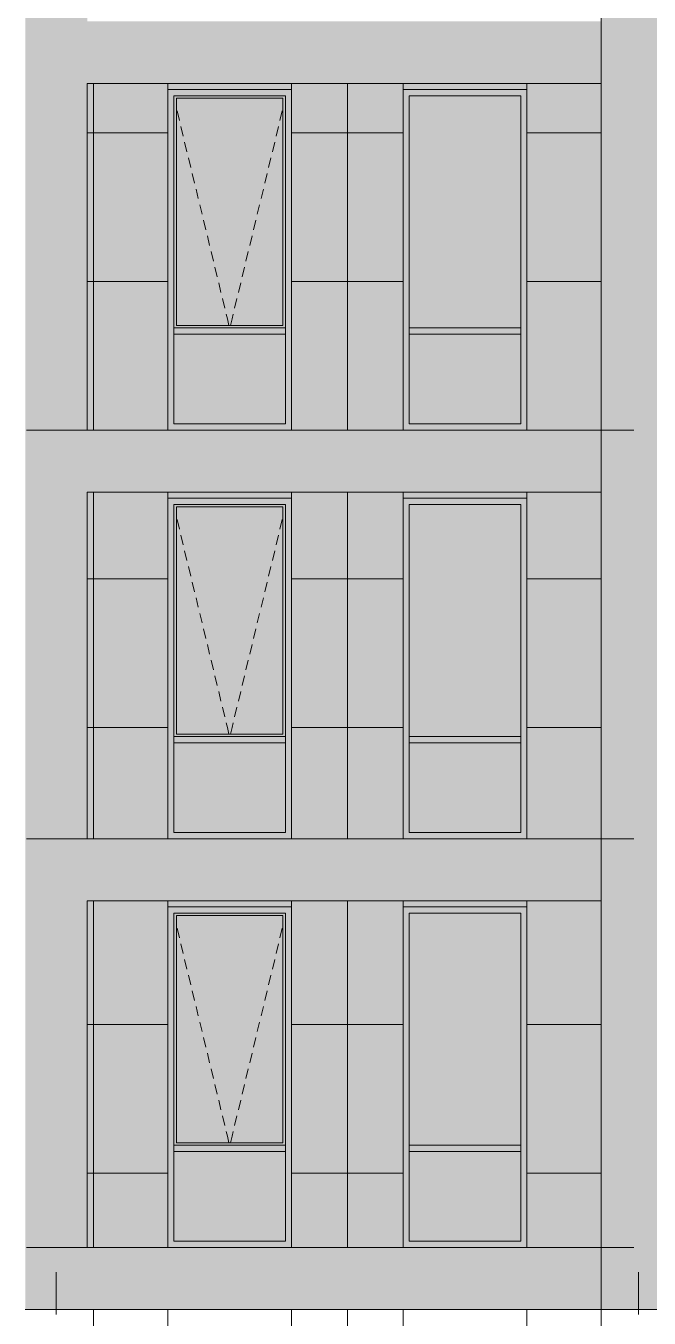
# Model space of a CAD drawing. Header units: millimetres. Extents: x 1499747 to 4341325, y -28481 to 441852.
# Drawn here: x 4146317 to 4151350, y 373458 to 383893 of the extents above; entities that cross this region are included whole.
import ezdxf

# ---------------------------------------------------------------- set-up
doc = ezdxf.new("R2010")
doc.units = ezdxf.units.MM
doc.header["$MEASUREMENT"] = 0
doc.layers.add('Чертеж и Рисунок', color=7, linetype='Continuous')

msp = doc.modelspace()

# ---------------------------------------------------------------- hatches: boundary and pattern name
at = {"layer": 'Чертеж и Рисунок', "linetype": 'Continuous', "lineweight": 0, "true_color": 0xffffff}
for points in [[(4150962.7, 399933), (4150962.7, 373528.4), (4151462.7, 373528.4), (4151462.7, 399933)], [(4146312.8, 373528.4), (4146812.8, 373528.4), (4146812.8, 393328.4), (4146312.8, 393328.4)], [(4146812.8, 383428.4), (4150962.7, 383428.4), (4150962.7, 383928.4), (4146812.8, 383928.4)], [(4150962.7, 383428.4), (4146812.8, 383428.4), (4146812.8, 380628.4), (4147462.8, 380628.4), (4147462.8, 383378.4), (4148462.8, 383378.4), (4148462.8, 380628.4), (4149362.7, 380628.4), (4149362.7, 383378.4), (4150362.7, 383378.4), (4150362.7, 380628.4), (4150962.7, 380628.4)], [(4146812.8, 380128.4), (4150962.7, 380128.4), (4150962.7, 380628.4), (4146812.8, 380628.4)], [(4146812.8, 377328.4), (4147462.8, 377328.4), (4147462.8, 380078.4), (4148462.8, 380078.4), (4148462.8, 377328.4), (4149362.7, 377328.4), (4149362.7, 380078.4), (4150362.7, 380078.4), (4150362.7, 377328.4), (4150962.7, 377328.4), (4150962.7, 380128.4), (4146812.8, 380128.4)], [(4146812.8, 377328.4), (4146812.8, 376828.4), (4150962.7, 376828.4), (4150962.7, 377328.4)], [(4146812.8, 374028.4), (4147462.8, 374028.4), (4147462.8, 376778.4), (4148462.8, 376778.4), (4148462.8, 374028.4), (4149362.7, 374028.4), (4149362.7, 376778.4), (4150362.7, 376778.4), (4150362.7, 374028.4), (4150962.7, 374028.4), (4150962.7, 376828.4), (4146812.8, 376828.4)], [(4146812.8, 373528.4), (4150962.7, 373528.4), (4150962.7, 374028.4), (4146812.8, 374028.4)]]:
    msp.add_hatch(color=7, dxfattribs=at).paths.add_polyline_path(points)
at = {"layer": 'Чертеж и Рисунок', "linetype": 'Continuous', "lineweight": 0, "true_color": 0x2e2e2e}
for points in [[(4147462.8, 383028.4), (4147512.8, 383028.4), (4147512.8, 383328.4), (4147462.8, 383378.4)], [(4147962.8, 383378.4), (4147462.8, 383378.4), (4147512.8, 383328.4), (4147962.8, 383328.4)], [(4147962.8, 383378.4), (4147962.8, 383328.4), (4148412.8, 383328.4), (4148462.8, 383378.4)], [(4148462.8, 383028.4), (4148462.8, 383378.4), (4148412.8, 383328.4), (4148412.8, 383028.4)], [(4149362.7, 383028.4), (4149412.7, 383028.4), (4149412.7, 383328.4), (4149362.7, 383378.4)], [(4149862.7, 383378.4), (4149362.7, 383378.4), (4149412.7, 383328.4), (4149862.7, 383328.4)], [(4149862.7, 383378.4), (4149862.7, 383328.4), (4150312.7, 383328.4), (4150362.7, 383378.4)], [(4150362.7, 383028.4), (4150362.7, 383378.4), (4150312.7, 383328.4), (4150312.7, 383028.4)], [(4147462.8, 381628.4), (4147512.8, 381628.4), (4147512.8, 383028.4), (4147462.8, 383028.4)], [(4148462.8, 381628.4), (4148462.8, 383028.4), (4148412.8, 383028.4), (4148412.8, 381628.4)], [(4149362.7, 381628.4), (4149412.7, 381628.4), (4149412.7, 383028.4), (4149362.7, 383028.4)], [(4150362.7, 381628.4), (4150362.7, 383028.4), (4150312.7, 383028.4), (4150312.7, 381628.4)], [(4147462.8, 381428.4), (4147512.8, 381428.4), (4147512.8, 381628.4), (4147462.8, 381628.4)], [(4148462.8, 381428.4), (4148462.8, 381628.4), (4148412.8, 381628.4), (4148412.8, 381428.4)], [(4149362.7, 381428.4), (4149412.7, 381428.4), (4149412.7, 381628.4), (4149362.7, 381628.4)], [(4150362.7, 381428.4), (4150362.7, 381628.4), (4150312.7, 381628.4), (4150312.7, 381428.4)], [(4147462.8, 381428.4), (4147462.8, 380628.4), (4147512.8, 380678.4), (4147512.8, 381428.4)], [(4147512.8, 381453.4), (4147512.8, 381403.4), (4147962.8, 381403.4), (4147962.8, 381453.4)], [(4147962.8, 381453.4), (4147962.8, 381403.4), (4148412.8, 381403.4), (4148412.8, 381453.4)], [(4148462.8, 381428.4), (4148412.8, 381428.4), (4148412.8, 380678.4), (4148462.8, 380628.4)], [(4149362.7, 381428.4), (4149362.7, 380628.4), (4149412.7, 380678.4), (4149412.7, 381428.4)], [(4149412.7, 381403.4), (4149862.7, 381403.4), (4149862.7, 381453.4), (4149412.7, 381453.4)], [(4149862.7, 381453.4), (4149862.7, 381403.4), (4150312.7, 381403.4), (4150312.7, 381453.4)], [(4150362.7, 381428.4), (4150312.7, 381428.4), (4150312.7, 380678.4), (4150362.7, 380628.4)], [(4147462.8, 380628.4), (4147962.8, 380628.4), (4147962.8, 380678.4), (4147512.8, 380678.4)], [(4147962.8, 380628.4), (4148462.8, 380628.4), (4148412.8, 380678.4), (4147962.8, 380678.4)], [(4149862.7, 380628.4), (4149862.7, 380678.4), (4149412.7, 380678.4), (4149362.7, 380628.4)], [(4149862.7, 380628.4), (4150362.7, 380628.4), (4150312.7, 380678.4), (4149862.7, 380678.4)], [(4147462.8, 379728.4), (4147512.8, 379728.4), (4147512.8, 380028.4), (4147462.8, 380078.4)], [(4147462.8, 380078.4), (4147512.8, 380028.4), (4147962.8, 380028.4), (4147962.8, 380078.4)], [(4147962.8, 380078.4), (4147962.8, 380028.4), (4148412.8, 380028.4), (4148462.8, 380078.4)], [(4148462.8, 379728.4), (4148462.8, 380078.4), (4148412.8, 380028.4), (4148412.8, 379728.4)], [(4149362.7, 379728.4), (4149412.7, 379728.4), (4149412.7, 380028.4), (4149362.7, 380078.4)], [(4149862.7, 380078.4), (4149362.7, 380078.4), (4149412.7, 380028.4), (4149862.7, 380028.4)], [(4149862.7, 380078.4), (4149862.7, 380028.4), (4150312.7, 380028.4), (4150362.7, 380078.4)], [(4150362.7, 379728.4), (4150362.7, 380078.4), (4150312.7, 380028.4), (4150312.7, 379728.4)], [(4147462.8, 378328.4), (4147512.8, 378328.4), (4147512.8, 379728.4), (4147462.8, 379728.4)], [(4148462.8, 378328.4), (4148462.8, 379728.4), (4148412.8, 379728.4), (4148412.8, 378328.4)], [(4149362.7, 378328.4), (4149412.7, 378328.4), (4149412.7, 379728.4), (4149362.7, 379728.4)], [(4150362.7, 378328.4), (4150362.7, 379728.4), (4150312.7, 379728.4), (4150312.7, 378328.4)], [(4147462.8, 378128.4), (4147512.8, 378128.4), (4147512.8, 378328.4), (4147462.8, 378328.4)], [(4148462.8, 378128.4), (4148462.8, 378328.4), (4148412.8, 378328.4), (4148412.8, 378128.4)], [(4149362.7, 378128.4), (4149412.7, 378128.4), (4149412.7, 378328.4), (4149362.7, 378328.4)], [(4150362.7, 378128.4), (4150362.7, 378328.4), (4150312.7, 378328.4), (4150312.7, 378128.4)], [(4147462.8, 378128.4), (4147462.8, 377328.4), (4147512.8, 377378.4), (4147512.8, 378128.4)], [(4147512.8, 378153.4), (4147512.8, 378103.4), (4147962.8, 378103.4), (4147962.8, 378153.4)], [(4147962.8, 378153.4), (4147962.8, 378103.4), (4148412.8, 378103.4), (4148412.8, 378153.4)], [(4148462.8, 378128.4), (4148412.8, 378128.4), (4148412.8, 377378.4), (4148462.8, 377328.4)], [(4149362.7, 378128.4), (4149362.7, 377328.4), (4149412.7, 377378.4), (4149412.7, 378128.4)], [(4149412.7, 378103.4), (4149862.7, 378103.4), (4149862.7, 378153.4), (4149412.7, 378153.4)], [(4149862.7, 378153.4), (4149862.7, 378103.4), (4150312.7, 378103.4), (4150312.7, 378153.4)], [(4150362.7, 378128.4), (4150312.7, 378128.4), (4150312.7, 377378.4), (4150362.7, 377328.4)], [(4147512.8, 377378.4), (4147462.8, 377328.4), (4147962.8, 377328.4), (4147962.8, 377378.4)], [(4147962.8, 377328.4), (4148462.8, 377328.4), (4148412.8, 377378.4), (4147962.8, 377378.4)], [(4149862.7, 377328.4), (4149862.7, 377378.4), (4149412.7, 377378.4), (4149362.7, 377328.4)], [(4149862.7, 377328.4), (4150362.7, 377328.4), (4150312.7, 377378.4), (4149862.7, 377378.4)], [(4147462.8, 376428.4), (4147512.8, 376428.4), (4147512.8, 376728.4), (4147462.8, 376778.4)], [(4147962.8, 376778.4), (4147462.8, 376778.4), (4147512.8, 376728.4), (4147962.8, 376728.4)], [(4147962.8, 376778.4), (4147962.8, 376728.4), (4148412.8, 376728.4), (4148462.8, 376778.4)], [(4148462.8, 376428.4), (4148462.8, 376778.4), (4148412.8, 376728.4), (4148412.8, 376428.4)], [(4149362.7, 376428.4), (4149412.7, 376428.4), (4149412.7, 376728.4), (4149362.7, 376778.4)], [(4149862.7, 376778.4), (4149362.7, 376778.4), (4149412.7, 376728.4), (4149862.7, 376728.4)], [(4149862.7, 376778.4), (4149862.7, 376728.4), (4150312.7, 376728.4), (4150362.7, 376778.4)], [(4150362.7, 376428.4), (4150362.7, 376778.4), (4150312.7, 376728.4), (4150312.7, 376428.4)], [(4147462.8, 375028.4), (4147512.8, 375028.4), (4147512.8, 376428.4), (4147462.8, 376428.4)], [(4148462.8, 375028.4), (4148462.8, 376428.4), (4148412.8, 376428.4), (4148412.8, 375028.4)], [(4149362.7, 375028.4), (4149412.7, 375028.4), (4149412.7, 376428.4), (4149362.7, 376428.4)], [(4150362.7, 375028.4), (4150362.7, 376428.4), (4150312.7, 376428.4), (4150312.7, 375028.4)], [(4147462.8, 374828.4), (4147512.8, 374828.4), (4147512.8, 375028.4), (4147462.8, 375028.4)], [(4148462.8, 374828.4), (4148462.8, 375028.4), (4148412.8, 375028.4), (4148412.8, 374828.4)], [(4149362.7, 374828.4), (4149412.7, 374828.4), (4149412.7, 375028.4), (4149362.7, 375028.4)], [(4150362.7, 374828.4), (4150362.7, 375028.4), (4150312.7, 375028.4), (4150312.7, 374828.4)], [(4147512.8, 374803.4), (4147962.8, 374803.4), (4147962.8, 374853.4), (4147512.8, 374853.4)], [(4147962.8, 374853.4), (4147962.8, 374803.4), (4148412.8, 374803.4), (4148412.8, 374853.4)], [(4149412.7, 374803.4), (4149862.7, 374803.4), (4149862.7, 374853.4), (4149412.7, 374853.4)], [(4149862.7, 374853.4), (4149862.7, 374803.4), (4150312.7, 374803.4), (4150312.7, 374853.4)], [(4147462.8, 374828.4), (4147462.8, 374028.4), (4147512.8, 374078.4), (4147512.8, 374828.4)], [(4148462.8, 374828.4), (4148412.8, 374828.4), (4148412.8, 374078.4), (4148462.8, 374028.4)], [(4149362.7, 374828.4), (4149362.7, 374028.4), (4149412.7, 374078.4), (4149412.7, 374828.4)], [(4150362.7, 374828.4), (4150312.7, 374828.4), (4150312.7, 374078.4), (4150362.7, 374028.4)], [(4147462.8, 374028.4), (4147962.8, 374028.4), (4147962.8, 374078.4), (4147512.8, 374078.4)], [(4147962.8, 374028.4), (4148462.8, 374028.4), (4148412.8, 374078.4), (4147962.8, 374078.4)], [(4149862.7, 374028.4), (4149862.7, 374078.4), (4149412.7, 374078.4), (4149362.7, 374028.4)], [(4149862.7, 374028.4), (4150362.7, 374028.4), (4150312.7, 374078.4), (4149862.7, 374078.4)]]:
    msp.add_hatch(color=250, dxfattribs=at).paths.add_polyline_path(points)
at = {"layer": 'Чертеж и Рисунок', "linetype": 'Continuous', "lineweight": 0, "true_color": 0xf7fdff}
for points in [[(4147512.8, 383328.4), (4147512.8, 381453.4), (4147532.8, 381473.4), (4147532.8, 383308.4)], [(4148412.8, 383328.4), (4147512.8, 383328.4), (4147532.8, 383308.4), (4148392.8, 383308.4)], [(4148412.8, 381453.4), (4148412.8, 383328.4), (4148392.8, 383308.4), (4148392.8, 381473.4)], [(4147512.8, 381453.4), (4148412.8, 381453.4), (4148392.8, 381473.4), (4147532.8, 381473.4)], [(4147512.8, 378153.4), (4147532.8, 378173.4), (4147532.8, 380008.4), (4147512.8, 380028.4)], [(4148412.8, 380028.4), (4147512.8, 380028.4), (4147532.8, 380008.4), (4148392.8, 380008.4)], [(4148412.8, 378153.4), (4148412.8, 380028.4), (4148392.8, 380008.4), (4148392.8, 378173.4)], [(4147512.8, 378153.4), (4148412.8, 378153.4), (4148392.8, 378173.4), (4147532.8, 378173.4)], [(4147512.8, 376728.4), (4147512.8, 374853.4), (4147532.8, 374873.4), (4147532.8, 376708.4)], [(4148412.8, 376728.4), (4147512.8, 376728.4), (4147532.8, 376708.4), (4148392.8, 376708.4)], [(4148412.8, 374853.4), (4148412.8, 376728.4), (4148392.8, 376708.4), (4148392.8, 374873.4)], [(4147512.8, 374853.4), (4148412.8, 374853.4), (4148392.8, 374873.4), (4147532.8, 374873.4)]]:
    msp.add_hatch(color=7, dxfattribs=at).paths.add_polyline_path(points)
at = {"layer": 'Чертеж и Рисунок', "linetype": 'Continuous', "lineweight": 0, "true_color": 0x84adf9}
for points in [[(4147532.8, 381473.4), (4148392.8, 381473.4), (4148392.8, 383308.4), (4147532.8, 383308.4)], [(4149412.7, 381453.4), (4150312.7, 381453.4), (4150312.7, 381628.4), (4150312.7, 383328.4), (4149412.7, 383328.4)], [(4147512.8, 380678.4), (4148412.8, 380678.4), (4148412.8, 381403.4), (4147512.8, 381403.4)], [(4149412.7, 381403.4), (4149412.7, 380678.4), (4150312.7, 380678.4), (4150312.7, 381403.4)], [(4147532.8, 378173.4), (4148392.8, 378173.4), (4148392.8, 380008.4), (4147532.8, 380008.4)], [(4149412.7, 378153.4), (4150312.7, 378153.4), (4150312.7, 379728.4), (4150312.7, 380028.4), (4149412.7, 380028.4)], [(4147512.8, 378103.4), (4147512.8, 377378.4), (4148412.8, 377378.4), (4148412.8, 378103.4)], [(4149412.7, 378103.4), (4149412.7, 377378.4), (4150312.7, 377378.4), (4150312.7, 378103.4)], [(4149412.7, 374853.4), (4150312.7, 374853.4), (4150312.7, 375028.4), (4150312.7, 376728.4), (4149412.7, 376728.4)], [(4147532.8, 374873.4), (4148392.8, 374873.4), (4148392.8, 376708.4), (4147532.8, 376708.4)], [(4147512.8, 374078.4), (4148412.8, 374078.4), (4148412.8, 374803.4), (4147512.8, 374803.4)], [(4149412.7, 374803.4), (4149412.7, 374078.4), (4150312.7, 374078.4), (4150312.7, 374803.4)]]:
    msp.add_hatch(color=161, dxfattribs=at).paths.add_polyline_path(points)

# ---------------------------------------------------------------- linework, layer by layer
at = {"layer": 'Чертеж и Рисунок', "color": 7, "linetype": 'Continuous', "lineweight": 5}
for points in [[(4150962.7, 373528.4), (4150962.7, 393328.4)], [(4146812.8, 380628.4), (4146812.8, 383428.4)], [(4146812.8, 383428.4), (4150962.7, 383428.4)], [(4147462.8, 380628.4), (4147462.8, 383378.4)], [(4147462.8, 383378.4), (4148462.8, 383378.4)], [(4147512.8, 383028.4), (4147512.8, 383328.4)], [(4147512.8, 383328.4), (4147962.8, 383328.4)], [(4147532.8, 383308.4), (4147532.8, 381473.4)], [(4148392.8, 383308.4), (4147532.8, 383308.4)], [(4147962.8, 383328.4), (4148412.8, 383328.4)], [(4148392.8, 381473.4), (4148392.8, 383308.4)], [(4148412.8, 383028.4), (4148412.8, 383328.4)], [(4149362.7, 383378.4), (4150362.7, 383378.4)], [(4149412.7, 383028.4), (4149412.7, 383328.4)], [(4149412.7, 383328.4), (4149862.7, 383328.4)], [(4149862.7, 383328.4), (4150312.7, 383328.4)], [(4150312.7, 383028.4), (4150312.7, 383328.4)], [(4150362.7, 383378.4), (4150362.7, 380628.4)], [(4147512.8, 381628.4), (4147512.8, 383028.4)], [(4148412.8, 381628.4), (4148412.8, 383028.4)], [(4149412.7, 381628.4), (4149412.7, 383028.4)], [(4150312.7, 381628.4), (4150312.7, 383028.4)], [(4147512.8, 381453.4), (4147512.8, 381628.4)], [(4148412.8, 381453.4), (4148412.8, 381628.4)], [(4149412.7, 381453.4), (4149412.7, 381628.4)], [(4150312.7, 381453.4), (4150312.7, 381628.4)], [(4147512.8, 381428.4), (4147512.8, 381453.4)], [(4147962.8, 381453.4), (4147512.8, 381453.4)], [(4147512.8, 381403.4), (4147512.8, 381428.4)], [(4147532.8, 381473.4), (4148392.8, 381473.4)], [(4148412.8, 381453.4), (4147962.8, 381453.4)], [(4148412.8, 381428.4), (4148412.8, 381453.4)], [(4148412.8, 381403.4), (4148412.8, 381428.4)], [(4149412.7, 381428.4), (4149412.7, 381453.4)], [(4149862.7, 381453.4), (4149412.7, 381453.4)], [(4149412.7, 381403.4), (4149412.7, 381428.4)], [(4150312.7, 381453.4), (4149862.7, 381453.4)], [(4150312.7, 381428.4), (4150312.7, 381453.4)], [(4150312.7, 381403.4), (4150312.7, 381428.4)], [(4147512.8, 380678.4), (4147512.8, 381403.4)], [(4147962.8, 381403.4), (4147512.8, 381403.4)], [(4148412.8, 381403.4), (4147962.8, 381403.4)], [(4148412.8, 380678.4), (4148412.8, 381403.4)], [(4149412.7, 380678.4), (4149412.7, 381403.4)], [(4149862.7, 381403.4), (4149412.7, 381403.4)], [(4150312.7, 381403.4), (4149862.7, 381403.4)], [(4150312.7, 380678.4), (4150312.7, 381403.4)], [(4147962.8, 380678.4), (4147512.8, 380678.4)], [(4148412.8, 380678.4), (4147962.8, 380678.4)], [(4149862.7, 380678.4), (4149412.7, 380678.4)], [(4150312.7, 380678.4), (4149862.7, 380678.4)], [(4146812.8, 380628.4), (4150962.7, 380628.4)], [(4146812.8, 377328.4), (4146812.8, 380128.4)], [(4146812.8, 380128.4), (4150962.7, 380128.4)], [(4147462.8, 377328.4), (4147462.8, 380078.4)], [(4147462.8, 380078.4), (4148462.8, 380078.4)], [(4149362.7, 380078.4), (4150362.7, 380078.4)], [(4150362.7, 380078.4), (4150362.7, 377328.4)], [(4147512.8, 379728.4), (4147512.8, 380028.4)], [(4147512.8, 380028.4), (4147962.8, 380028.4)], [(4147532.8, 380008.4), (4147532.8, 378173.4)], [(4148392.8, 380008.4), (4147532.8, 380008.4)], [(4147962.8, 380028.4), (4148412.8, 380028.4)], [(4148392.8, 378173.4), (4148392.8, 380008.4)], [(4148412.8, 379728.4), (4148412.8, 380028.4)], [(4149412.7, 379728.4), (4149412.7, 380028.4)], [(4149412.7, 380028.4), (4149862.7, 380028.4)], [(4149862.7, 380028.4), (4150312.7, 380028.4)], [(4150312.7, 379728.4), (4150312.7, 380028.4)], [(4147512.8, 378328.4), (4147512.8, 379728.4)], [(4148412.8, 378328.4), (4148412.8, 379728.4)], [(4149412.7, 378328.4), (4149412.7, 379728.4)], [(4150312.7, 378328.4), (4150312.7, 379728.4)], [(4147512.8, 378153.4), (4147512.8, 378328.4)], [(4148412.8, 378153.4), (4148412.8, 378328.4)], [(4149412.7, 378153.4), (4149412.7, 378328.4)], [(4150312.7, 378153.4), (4150312.7, 378328.4)], [(4147532.8, 378173.4), (4148392.8, 378173.4)], [(4147512.8, 378128.4), (4147512.8, 378153.4)], [(4147962.8, 378153.4), (4147512.8, 378153.4)], [(4147512.8, 378103.4), (4147512.8, 378128.4)], [(4147512.8, 377378.4), (4147512.8, 378103.4)], [(4147962.8, 378103.4), (4147512.8, 378103.4)], [(4148412.8, 378153.4), (4147962.8, 378153.4)], [(4148412.8, 378103.4), (4147962.8, 378103.4)], [(4148412.8, 378128.4), (4148412.8, 378153.4)], [(4148412.8, 378103.4), (4148412.8, 378128.4)], [(4148412.8, 377378.4), (4148412.8, 378103.4)], [(4149412.7, 378128.4), (4149412.7, 378153.4)], [(4149862.7, 378153.4), (4149412.7, 378153.4)], [(4149412.7, 378103.4), (4149412.7, 378128.4)], [(4149412.7, 377378.4), (4149412.7, 378103.4)], [(4149862.7, 378103.4), (4149412.7, 378103.4)], [(4150312.7, 378153.4), (4149862.7, 378153.4)], [(4150312.7, 378103.4), (4149862.7, 378103.4)], [(4150312.7, 378128.4), (4150312.7, 378153.4)], [(4150312.7, 378103.4), (4150312.7, 378128.4)], [(4150312.7, 377378.4), (4150312.7, 378103.4)], [(4147962.8, 377378.4), (4147512.8, 377378.4)], [(4148412.8, 377378.4), (4147962.8, 377378.4)], [(4149862.7, 377378.4), (4149412.7, 377378.4)], [(4150312.7, 377378.4), (4149862.7, 377378.4)], [(4146812.8, 377328.4), (4150962.7, 377328.4)], [(4146812.8, 374028.4), (4146812.8, 376828.4)], [(4146812.8, 376828.4), (4150962.7, 376828.4)], [(4147462.8, 374028.4), (4147462.8, 376778.4)], [(4147462.8, 376778.4), (4148462.8, 376778.4)], [(4147512.8, 376428.4), (4147512.8, 376728.4)], [(4147512.8, 376728.4), (4147962.8, 376728.4)], [(4147962.8, 376728.4), (4148412.8, 376728.4)], [(4148412.8, 376428.4), (4148412.8, 376728.4)], [(4149362.7, 376778.4), (4150362.7, 376778.4)], [(4149412.7, 376428.4), (4149412.7, 376728.4)], [(4149412.7, 376728.4), (4149862.7, 376728.4)], [(4149862.7, 376728.4), (4150312.7, 376728.4)], [(4150312.7, 376428.4), (4150312.7, 376728.4)], [(4150362.7, 376778.4), (4150362.7, 374028.4)], [(4147532.8, 376708.4), (4147532.8, 374873.4)], [(4148392.8, 376708.4), (4147532.8, 376708.4)], [(4148392.8, 374873.4), (4148392.8, 376708.4)], [(4147512.8, 375028.4), (4147512.8, 376428.4)], [(4148412.8, 375028.4), (4148412.8, 376428.4)], [(4149412.7, 375028.4), (4149412.7, 376428.4)], [(4150312.7, 375028.4), (4150312.7, 376428.4)], [(4147512.8, 374853.4), (4147512.8, 375028.4)], [(4148412.8, 374853.4), (4148412.8, 375028.4)], [(4149412.7, 374853.4), (4149412.7, 375028.4)], [(4150312.7, 374853.4), (4150312.7, 375028.4)], [(4147512.8, 374828.4), (4147512.8, 374853.4)], [(4147962.8, 374853.4), (4147512.8, 374853.4)], [(4147532.8, 374873.4), (4148392.8, 374873.4)], [(4148412.8, 374853.4), (4147962.8, 374853.4)], [(4148412.8, 374828.4), (4148412.8, 374853.4)], [(4149412.7, 374828.4), (4149412.7, 374853.4)], [(4149862.7, 374853.4), (4149412.7, 374853.4)], [(4150312.7, 374853.4), (4149862.7, 374853.4)], [(4150312.7, 374828.4), (4150312.7, 374853.4)], [(4147512.8, 374803.4), (4147512.8, 374828.4)], [(4147512.8, 374078.4), (4147512.8, 374803.4)], [(4147962.8, 374803.4), (4147512.8, 374803.4)], [(4148412.8, 374803.4), (4147962.8, 374803.4)], [(4148412.8, 374803.4), (4148412.8, 374828.4)], [(4148412.8, 374078.4), (4148412.8, 374803.4)], [(4149412.7, 374803.4), (4149412.7, 374828.4)], [(4149412.7, 374078.4), (4149412.7, 374803.4)], [(4149862.7, 374803.4), (4149412.7, 374803.4)], [(4150312.7, 374803.4), (4149862.7, 374803.4)], [(4150312.7, 374803.4), (4150312.7, 374828.4)], [(4150312.7, 374078.4), (4150312.7, 374803.4)], [(4146812.8, 374028.4), (4150962.7, 374028.4)], [(4147962.8, 374078.4), (4147512.8, 374078.4)], [(4148412.8, 374078.4), (4147962.8, 374078.4)], [(4149862.7, 374078.4), (4149412.7, 374078.4)], [(4150312.7, 374078.4), (4149862.7, 374078.4)], [(4146312.8, 373528.4), (4146812.8, 373528.4)], [(4146812.8, 373528.4), (4150962.7, 373528.4)], [(4150962.7, 373528.4), (4151462.7, 373528.4)]]:
    msp.add_lwpolyline(points, dxfattribs=at)
at = {"layer": 'Чертеж и Рисунок', "color": 253, "linetype": 'Continuous', "lineweight": 5, "true_color": 0xaaaaaa}
for points in [[(4146862.6, 383428.4), (4146862.6, 380628.4)], [(4147462.8, 383428.4), (4147462.8, 380628.4)], [(4148462.8, 383428.4), (4148462.8, 380628.4)], [(4148912.8, 383428.4), (4148912.8, 380628.4)], [(4149362.7, 383428.4), (4149362.7, 380628.4)], [(4150362.8, 383428.4), (4150362.8, 380628.4)], [(4146812.8, 383028), (4147462.8, 383028)], [(4148462.8, 383028), (4149362.7, 383028)], [(4149362.7, 383028), (4149362.8, 383028)], [(4150362.8, 383028), (4150962.7, 383028)], [(4146812.8, 381828), (4147462.8, 381828)], [(4148462.8, 381828), (4149362.7, 381828)], [(4149362.7, 381828), (4149362.8, 381828)], [(4150362.8, 381828), (4150962.7, 381828)], [(4146862.6, 380128.4), (4146862.6, 377328.4)], [(4147462.8, 380128.4), (4147462.8, 377328.4)], [(4148462.8, 380128.4), (4148462.8, 377328.4)], [(4148912.8, 380128.4), (4148912.8, 377328.4)], [(4149362.7, 380128.4), (4149362.7, 377328.4)], [(4150362.8, 380128.4), (4150362.8, 377328.4)], [(4146812.8, 379428), (4147462.8, 379428)], [(4148462.8, 379428), (4149362.7, 379428)], [(4149362.7, 379428), (4149362.8, 379428)], [(4150362.8, 379428), (4150962.7, 379428)], [(4146812.8, 378228), (4147462.8, 378228)], [(4148462.8, 378228), (4149362.7, 378228)], [(4149362.7, 378228), (4149362.8, 378228)], [(4150362.8, 378228), (4150962.7, 378228)], [(4146862.6, 376828.4), (4146862.6, 374028.4)], [(4147462.8, 376828.4), (4147462.8, 374028.4)], [(4148462.8, 376828.4), (4148462.8, 374028.4)], [(4148912.8, 376828.4), (4148912.8, 374028.4)], [(4149362.7, 376828.4), (4149362.7, 374028.4)], [(4150362.8, 376828.4), (4150362.8, 374028.4)], [(4146812.8, 375828), (4147462.8, 375828)], [(4148462.8, 375828), (4149362.7, 375828)], [(4149362.7, 375828), (4149362.8, 375828)], [(4150362.8, 375828), (4150962.7, 375828)], [(4146812.8, 374628), (4147462.8, 374628)], [(4148462.8, 374628), (4149362.7, 374628)], [(4149362.7, 374628), (4149362.8, 374628)], [(4150362.8, 374628), (4150962.7, 374628)], [(4146862.6, 373528.4), (4146862.6, 363828.4)], [(4147462.8, 373528.4), (4147462.8, 368078.4)], [(4148462.8, 373528.4), (4148462.8, 368078.4)], [(4148912.8, 373528.4), (4148912.8, 368078.4)], [(4149362.7, 373528.4), (4149362.7, 368078.4)], [(4150362.8, 373528.4), (4150362.8, 368078.4)], [(4150962.7, 373528.4), (4150962.7, 363828.4)]]:
    msp.add_lwpolyline(points, dxfattribs=at)
at = {"layer": 'Чертеж и Рисунок', "color": 23, "linetype": 'Continuous', "lineweight": 5, "true_color": 0xbf8080}
for points in [[(4147538.3, 383207.1), (4147557.1, 383129.3)], [(4148387.3, 383207.1), (4148368.6, 383129.3)], [(4147568.8, 383080.7), (4147587.6, 383002.9)], [(4148356.8, 383080.7), (4148338.1, 383002.9)], [(4147599.3, 382954.3), (4147618.1, 382876.6)], [(4148326.3, 382954.3), (4148307.6, 382876.6)], [(4147629.9, 382828), (4147648.6, 382750.2)], [(4148295.8, 382828), (4148277.1, 382750.2)], [(4147660.4, 382701.6), (4147679.1, 382623.8)], [(4148265.3, 382701.6), (4148246.6, 382623.8)], [(4147690.9, 382575.2), (4147709.6, 382497.5)], [(4148234.8, 382575.2), (4148216, 382497.5)], [(4147721.4, 382448.8), (4147740.1, 382371.1)], [(4148204.3, 382448.8), (4148185.5, 382371.1)], [(4147751.9, 382322.5), (4147770.6, 382244.7)], [(4148173.8, 382322.5), (4148155, 382244.7)], [(4147782.4, 382196.1), (4147801.1, 382118.3)], [(4148143.3, 382196.1), (4148124.5, 382118.3)], [(4147812.9, 382069.7), (4147831.6, 381992)], [(4148112.8, 382069.7), (4148094, 381992)], [(4147843.4, 381943.4), (4147862.1, 381865.6)], [(4148082.3, 381943.4), (4148063.5, 381865.6)], [(4147873.9, 381817), (4147892.6, 381739.2)], [(4148051.8, 381817), (4148033, 381739.2)], [(4147904.4, 381690.6), (4147923.2, 381612.9)], [(4148021.3, 381690.6), (4148002.5, 381612.9)], [(4147934.9, 381564.3), (4147944.1, 381526.2)], [(4147944.1, 381526.2), (4147956.8, 381473.4)], [(4147981.6, 381526.2), (4147968.9, 381473.4)], [(4147990.8, 381564.3), (4147981.6, 381526.2)], [(4147538.3, 379907.1), (4147557.1, 379829.3)], [(4148387.3, 379907.1), (4148368.6, 379829.3)], [(4147568.8, 379780.7), (4147587.6, 379702.9)], [(4148356.8, 379780.7), (4148338.1, 379702.9)], [(4147599.3, 379654.3), (4147618.1, 379576.6)], [(4148326.3, 379654.3), (4148307.6, 379576.6)], [(4147629.9, 379528), (4147648.6, 379450.2)], [(4148295.8, 379528), (4148277.1, 379450.2)], [(4147660.4, 379401.6), (4147679.1, 379323.8)], [(4148265.3, 379401.6), (4148246.6, 379323.8)], [(4147690.9, 379275.2), (4147709.6, 379197.5)], [(4148234.8, 379275.2), (4148216, 379197.5)], [(4147721.4, 379148.8), (4147740.1, 379071.1)], [(4148204.3, 379148.8), (4148185.5, 379071.1)], [(4147751.9, 379022.5), (4147770.6, 378944.7)], [(4148173.8, 379022.5), (4148155, 378944.7)], [(4147782.4, 378896.1), (4147801.1, 378818.3)], [(4148143.3, 378896.1), (4148124.5, 378818.3)], [(4147812.9, 378769.7), (4147831.6, 378692)], [(4148112.8, 378769.7), (4148094, 378692)], [(4147843.4, 378643.4), (4147862.1, 378565.6)], [(4148082.3, 378643.4), (4148063.5, 378565.6)], [(4147873.9, 378517), (4147892.6, 378439.2)], [(4148051.8, 378517), (4148033, 378439.2)], [(4147904.4, 378390.6), (4147923.2, 378312.9)], [(4148021.3, 378390.6), (4148002.5, 378312.9)], [(4147934.9, 378264.3), (4147944.1, 378226.2)], [(4147944.1, 378226.2), (4147956.8, 378173.4)], [(4147981.6, 378226.2), (4147968.9, 378173.4)], [(4147990.8, 378264.3), (4147981.6, 378226.2)], [(4147538.3, 376607.1), (4147557.1, 376529.3)], [(4148387.3, 376607.1), (4148368.6, 376529.3)], [(4147568.8, 376480.7), (4147587.6, 376402.9)], [(4148356.8, 376480.7), (4148338.1, 376402.9)], [(4147599.3, 376354.3), (4147618.1, 376276.6)], [(4148326.3, 376354.3), (4148307.6, 376276.6)], [(4147629.9, 376228), (4147648.6, 376150.2)], [(4148295.8, 376228), (4148277.1, 376150.2)], [(4147660.4, 376101.6), (4147679.1, 376023.8)], [(4148265.3, 376101.6), (4148246.6, 376023.8)], [(4147690.9, 375975.2), (4147709.6, 375897.5)], [(4148234.8, 375975.2), (4148216, 375897.5)], [(4147721.4, 375848.8), (4147740.1, 375771.1)], [(4148204.3, 375848.8), (4148185.5, 375771.1)], [(4147751.9, 375722.5), (4147770.6, 375644.7)], [(4148173.8, 375722.5), (4148155, 375644.7)], [(4147782.4, 375596.1), (4147801.1, 375518.3)], [(4148143.3, 375596.1), (4148124.5, 375518.3)], [(4147812.9, 375469.7), (4147831.6, 375392)], [(4148112.8, 375469.7), (4148094, 375392)], [(4147843.4, 375343.4), (4147862.1, 375265.6)], [(4148082.3, 375343.4), (4148063.5, 375265.6)], [(4147873.9, 375217), (4147892.6, 375139.2)], [(4148051.8, 375217), (4148033, 375139.2)], [(4147904.4, 375090.6), (4147923.2, 375012.9)], [(4148021.3, 375090.6), (4148002.5, 375012.9)], [(4147934.9, 374964.3), (4147944.1, 374926.2)], [(4147990.8, 374964.3), (4147981.6, 374926.2)], [(4147944.1, 374926.2), (4147956.8, 374873.4)], [(4147981.6, 374926.2), (4147968.9, 374873.4)]]:
    msp.add_lwpolyline(points, dxfattribs=at)
at = {"layer": 'Чертеж и Рисунок', "color": 1, "linetype": 'Continuous', "lineweight": 0}
for points in [[(4146321.3, 380628.4), (4146850.5, 380628.4)], [(4147062.2, 380628.4), (4147203.3, 380628.4)], [(4147415, 380628.4), (4147944.1, 380628.4)], [(4148155.8, 380628.4), (4148296.9, 380628.4)], [(4148508.6, 380628.4), (4149037.7, 380628.4)], [(4149249.4, 380628.4), (4149390.5, 380628.4)], [(4149602.2, 380628.4), (4150131.3, 380628.4)], [(4150343, 380628.4), (4150484.1, 380628.4)], [(4150695.8, 380628.4), (4151225, 380628.4)], [(4146321.3, 377328.4), (4146850.5, 377328.4)], [(4147062.2, 377328.4), (4147203.3, 377328.4)], [(4147415, 377328.4), (4147944.1, 377328.4)], [(4148155.8, 377328.4), (4148296.9, 377328.4)], [(4148508.6, 377328.4), (4149037.7, 377328.4)], [(4149249.4, 377328.4), (4149390.5, 377328.4)], [(4149602.2, 377328.4), (4150131.3, 377328.4)], [(4150343, 377328.4), (4150484.1, 377328.4)], [(4150695.8, 377328.4), (4151225, 377328.4)], [(4146321.3, 374028.4), (4146850.5, 374028.4)], [(4147062.2, 374028.4), (4147203.3, 374028.4)], [(4147415, 374028.4), (4147944.1, 374028.4)], [(4148155.8, 374028.4), (4148296.9, 374028.4)], [(4148508.6, 374028.4), (4149037.7, 374028.4)], [(4149249.4, 374028.4), (4149390.5, 374028.4)], [(4149602.2, 374028.4), (4150131.3, 374028.4)], [(4150343, 374028.4), (4150484.1, 374028.4)], [(4150695.8, 374028.4), (4151225, 374028.4)]]:
    msp.add_lwpolyline(points, dxfattribs=at)
at = {"layer": 'Чертеж и Рисунок', "color": 8, "linetype": 'Continuous', "lineweight": 15}
for points in [[(4146562.8, 373487.2), (4146562.8, 373828.4)], [(4151262.8, 373487.2), (4151262.8, 373828.4)]]:
    msp.add_lwpolyline(points, dxfattribs=at)

doc.saveas('drawing.dxf')
